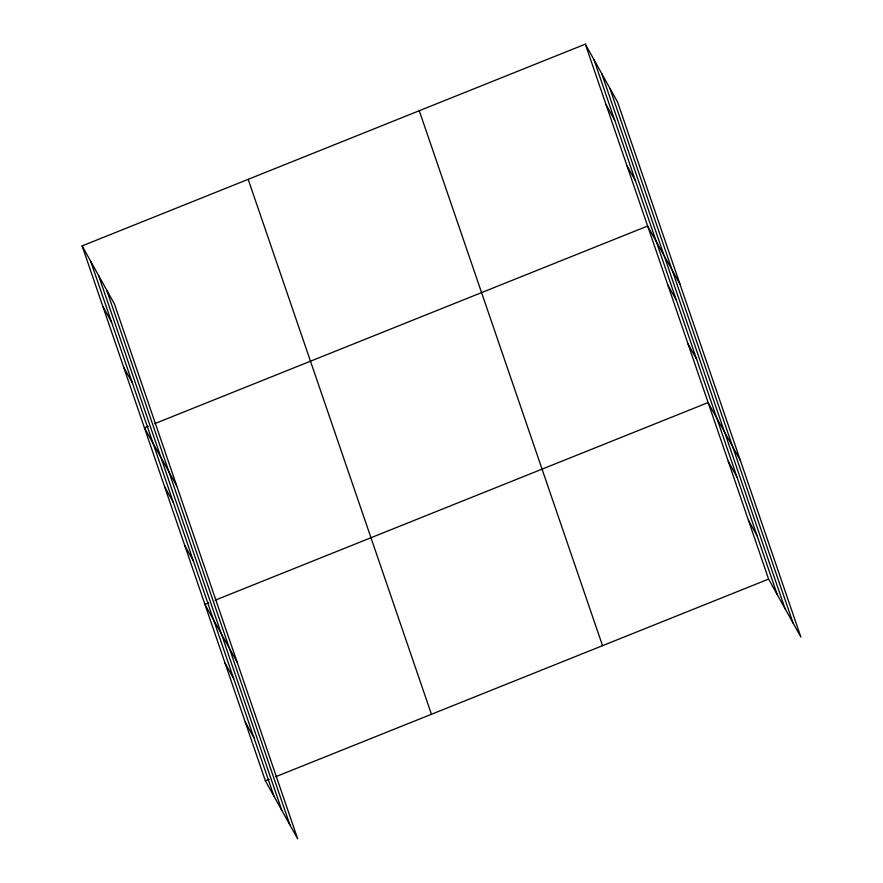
<?xml version="1.0" encoding="UTF-8"?>
<svg xmlns="http://www.w3.org/2000/svg" width="883" height="883" viewBox="0 0 883 883"><rect width="100%" height="100%" fill="white"/><g stroke="black" fill="none" stroke-linecap="round" stroke-linejoin="round"><path stroke-width="1.32" d="M82.119 245.904L114.404 303.907L297.67 838.85L265.386 780.848L82.119 245.904L585.33 44.15L617.614 102.152L800.881 637.096L768.596 579.093L585.33 44.15M148.256 426.246L144.426 427.78L176.71 485.782M154.646 423.685L647.636 226.026L679.921 284.039M208.741 602.78L204.911 604.314L237.196 662.316M215.121 600.219L708.122 402.56L740.407 460.562M265.386 780.848L269.216 779.314M275.606 776.753L768.596 579.093M606.102 104.779L614.745 120.32M626.875 165.408L635.517 180.949M667.802 284.878L676.455 300.419M687.956 343.719L696.61 359.26M728.276 461.401L736.93 476.952M748.442 520.253L757.095 535.793M102.881 306.533L111.534 322.074M123.653 367.151L132.307 382.692M164.591 486.621L173.234 502.173M184.746 545.473L193.399 561.014M225.066 663.155L233.719 678.696M245.231 721.996L253.874 737.548M609.811 88.145L793.089 623.089M601.776 73.708L785.053 608.652M593.983 59.691L777.25 594.634M419.27 110.728L602.537 645.672M248.178 179.326L431.445 714.27M106.6 289.889L289.878 824.832M98.565 275.452L281.843 810.395M90.761 261.445L274.039 796.389"/></g></svg>
